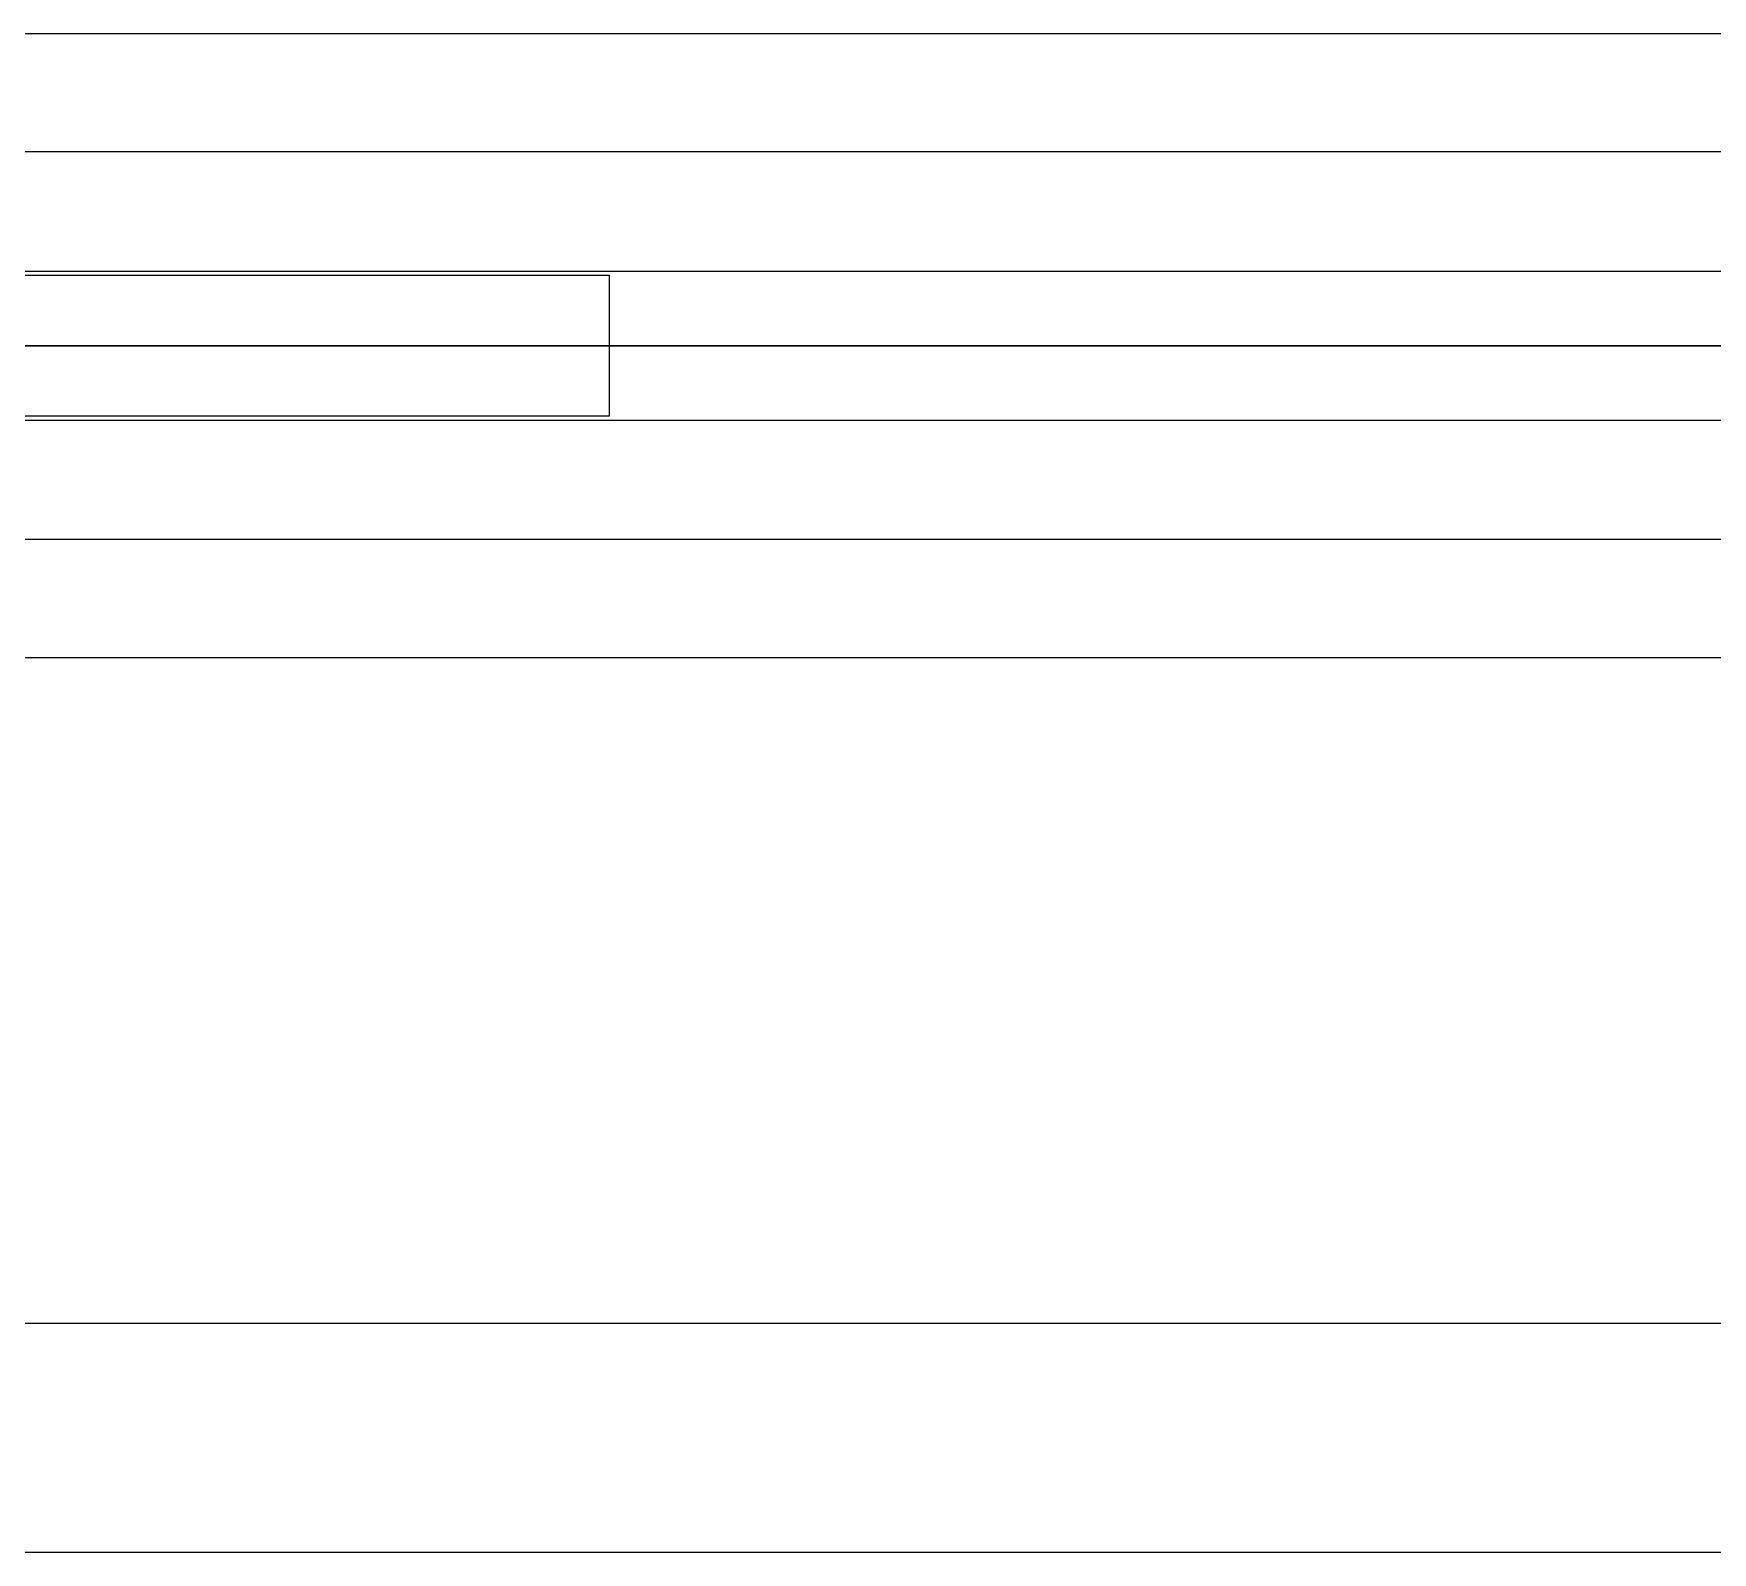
# Model space of a CAD drawing. Header units: metres. Extents: x 0 to 63075, y 0 to 44550.
# Drawn here: x 14403 to 14516, y 25471.6 to 25573.8 of the extents above; entities that cross this region are included whole.
import ezdxf

# ---------------------------------------------------------------- set-up
doc = ezdxf.new("R2010")
doc.units = ezdxf.units.M
doc.header["$LTSCALE"] = 75
doc.linetypes.add('CENTER2', pattern=[28.575, 19.05, -3.175, 3.175, -3.175])
doc.linetypes.add('CENTERX2', pattern=[101.6, 63.5, -12.7, 12.7, -12.7])
for name, color, linetype in [('SC1', 7, 'CENTER2'), ('SDM', 7, 'Continuous'), ('SL1', 8, 'Continuous'), ('SL4', 4, 'Continuous')]:
    doc.layers.add(name, color=color, linetype=linetype)

# ---------------------------------------------------------------- blocks, each defined once
blk = doc.blocks.new('A$C29c634ac')
at = {"layer": 'SL1'}
for p, q in [((6036.96, 2905.47), (6752.53, 2905.47)), ((8210.01, 2897.52), (1148.01, 2897.52)), ((8210.01, 2897.52), (1148.01, 2897.52)), ((6742.75, 2889.47), (6030.51, 2889.47)), ((6104.16, 2889.22), (6182.25, 2889.22)), ((6182.25, 2889.22), (6182.25, 2879.72)), ((0, 2884.47), (12183.08, 2884.47)), ((12183.08, 2884.47), (5741.51, 2884.47)), ((6030.51, 2879.47), (6742.75, 2879.47)), ((6182.25, 2879.72), (6104.16, 2879.72)), ((8210.01, 2871.42), (1148.01, 2871.42)), ((8210.01, 2871.42), (1148.01, 2871.42)), ((6752.53, 2863.47), (6036.96, 2863.47)), ((6742.75, 2803.27), (6030.51, 2803.27))]:
    blk.add_line(p, q, dxfattribs=at)
blk = doc.blocks.new('A$Ca53c419a')
at = {"layer": 'SL4'}
blk.add_line((1057.26, 281.24), (1057.26, 420.77), dxfattribs=at)

msp = doc.modelspace()

# ---------------------------------------------------------------- linework, layer by layer
at = {"layer": 'SC1', "color": 7, "linetype": 'CENTERX2', "lineweight": 9}
msp.add_line((21442.59, 25552.88), (5680.38, 25552.88), dxfattribs=at)

# ---------------------------------------------------------------- block references
at = {"layer": 'SDM'}
msp.add_blockref('A$C29c634ac', (8259.51, 22668.36), dxfattribs=at)
at = {"layer": 'SDM', "rotation": 90}
msp.add_blockref('A$Ca53c419a', (14811.03, 24429.77), dxfattribs=at)

doc.saveas('drawing.dxf')
